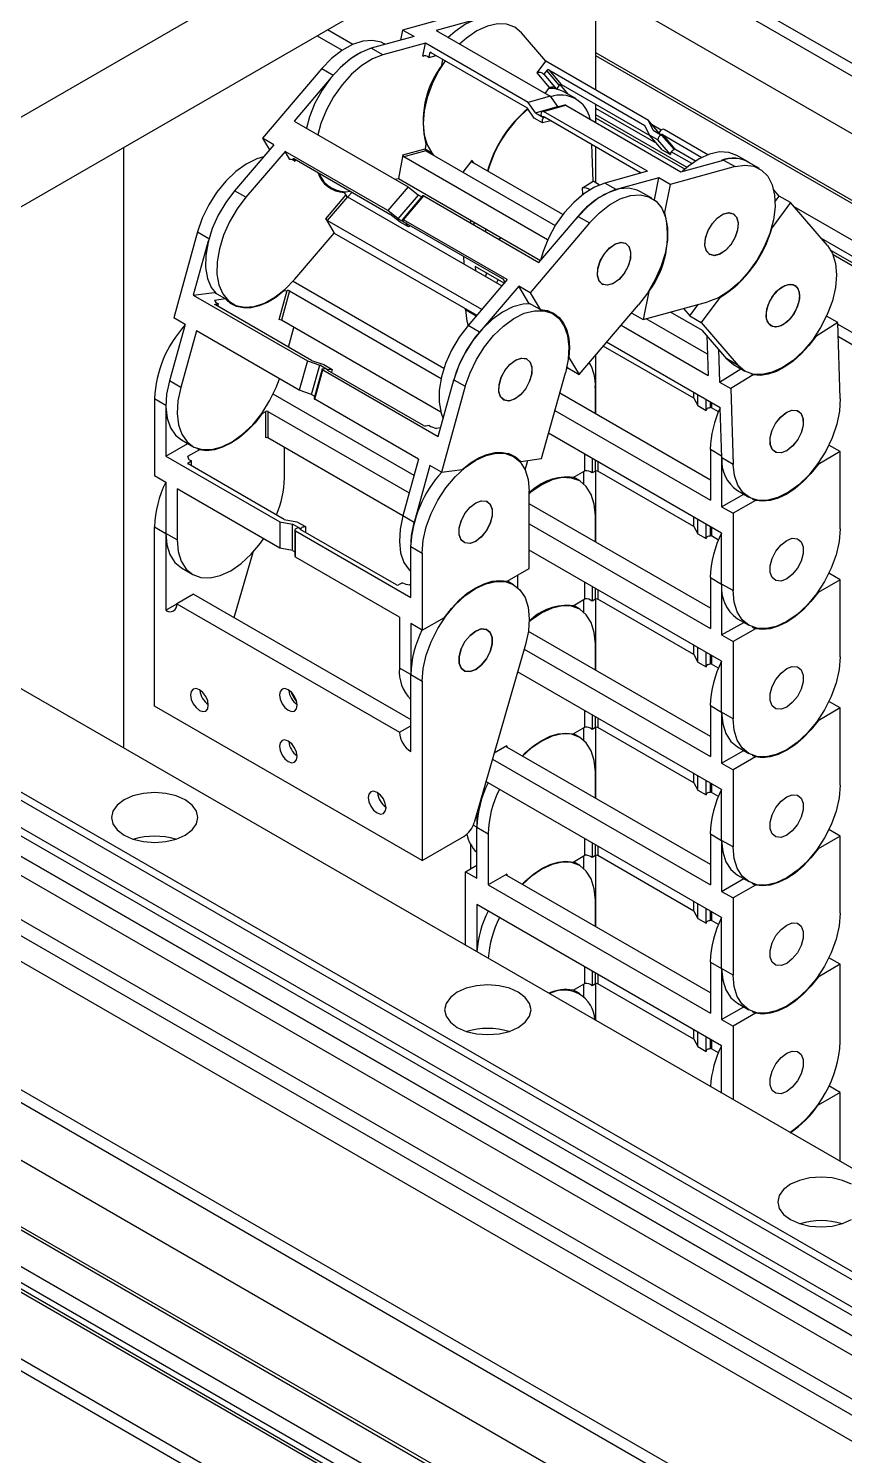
# Model space of a CAD drawing. Header units: millimetres. Extents: x 0 to 597, y 0 to 420.
# Drawn here: x 415.85 to 422.78, y 143.15 to 155.27 of the extents above; entities that cross this region are included whole.
import ezdxf

# ---------------------------------------------------------------- set-up
doc = ezdxf.new("R2010")
doc.units = ezdxf.units.MM

msp = doc.modelspace()

# ---------------------------------------------------------------- linework, layer by layer
at = {"color": 7, "linetype": 'Continuous', "lineweight": 25}
for p, q in [((369.901, 172.642), (434.012, 135.631)), ((369.689, 172.274), (433.8, 135.264)), ((369.689, 171.708), (433.8, 134.698)), ((369.713, 171.667), (433.824, 134.657)), ((369.83, 171.289), (433.941, 134.278)), ((369.689, 171.153), (433.8, 134.142)), ((369.713, 171.221), (433.824, 134.21)), ((369.713, 171.166), (433.824, 134.156)), ((369.689, 170.587), (433.8, 133.576)), ((369.751, 170.449), (433.862, 133.439)), ((426.878, 160.922), (411.322, 151.942)), ((426.878, 160.16), (411.322, 151.18)), ((420.67, 154.748), (420.67, 156.576)), ((420.67, 156.232), (445.184, 142.081)), ((419.579, 155.412), (419.029, 155.26)), ((419.029, 155.26), (419.012, 155.173)), ((419.126, 155.205), (419.029, 155.26)), ((419.654, 155.35), (419.313, 155.256)), ((419.313, 155.256), (420.281, 154.697)), ((418.304, 155.211), (418.516, 155.088)), ((419.126, 155.205), (418.763, 155.105)), ((419.222, 155.149), (418.86, 155.049)), ((418.882, 155.137), (418.873, 155.143)), ((419.2, 155.037), (419.222, 155.149)), ((420.094, 154.645), (419.222, 155.149)), ((420.244, 154.995), (420.037, 155.236)), ((418.86, 155.049), (418.763, 155.105)), ((419.22, 155.042), (419.2, 155.037)), ((419.258, 155.063), (419.25, 155.027)), ((419.25, 155.027), (419.313, 155.044)), ((419.269, 155.07), (420.085, 154.599)), ((419.362, 154.962), (419.371, 155.011)), ((442.414, 142.515), (420.67, 155.067)), ((442.391, 142.501), (420.67, 155.04)), ((418.343, 154.932), (417.838, 154.341)), ((420.17, 154.895), (420.244, 154.995)), ((420.276, 154.771), (420.17, 154.895)), ((420.252, 154.915), (420.228, 154.884)), ((421.116, 154.491), (420.244, 154.995)), ((420.359, 154.791), (420.252, 154.915)), ((420.269, 154.921), (421.085, 154.45)), ((420.269, 154.921), (420.376, 154.796)), ((418.423, 154.856), (418.107, 154.486)), ((420.228, 154.884), (420.335, 154.759)), ((420.239, 154.721), (420.276, 154.771)), ((420.359, 154.791), (420.335, 154.759)), ((420.435, 154.715), (420.365, 154.796)), ((421.131, 154.36), (420.376, 154.796)), ((420.281, 154.697), (420.094, 154.645)), ((420.281, 154.697), (420.343, 154.61)), ((420.5, 154.677), (420.403, 154.733)), ((420.146, 154.511), (420.085, 154.599)), ((420.156, 154.558), (420.094, 154.645)), ((420.156, 154.558), (420.343, 154.61)), ((420.156, 154.558), (420.226, 154.517)), ((420.204, 154.537), (420.209, 154.56)), ((420.404, 154.622), (420.217, 154.571)), ((420.226, 154.569), (420.413, 154.621)), ((421.108, 154.06), (420.226, 154.569)), ((420.348, 154.607), (420.343, 154.61)), ((420.413, 154.621), (421.391, 154.056)), ((420.67, 154.473), (420.67, 154.626)), ((421.186, 154.296), (420.67, 154.594)), ((421.443, 154.093), (420.67, 154.539)), ((418.107, 154.486), (419.076, 153.927)), ((420.217, 154.471), (420.146, 154.511)), ((420.287, 154.49), (420.217, 154.471)), ((420.226, 154.517), (420.235, 154.52)), ((420.232, 154.522), (421.043, 154.053)), ((421.424, 154.077), (420.67, 154.512)), ((421.125, 154.368), (421.085, 154.45)), ((421.156, 154.409), (421.116, 154.491)), ((421.209, 154.382), (421.116, 154.491)), ((421.224, 154.41), (421.147, 154.455)), ((421.156, 154.409), (421.226, 154.368)), ((421.207, 154.388), (421.222, 154.407)), ((421.62, 154.2), (421.248, 154.415)), ((417.935, 154.285), (417.602, 153.895)), ((417.935, 154.285), (417.838, 154.341)), ((417.838, 154.341), (417.898, 154.241)), ((419.227, 154.29), (419.219, 154.251)), ((420.646, 153.975), (420.636, 154.288)), ((421.196, 154.327), (421.125, 154.368)), ((421.232, 154.243), (421.125, 154.368)), ((421.302, 154.202), (421.196, 154.327)), ((421.211, 154.38), (421.215, 154.374)), ((421.226, 154.368), (421.333, 154.244)), ((421.334, 154.249), (421.227, 154.373)), ((421.235, 154.372), (421.57, 154.178)), ((421.235, 154.372), (421.341, 154.247)), ((416.663, 149.16), (416.663, 154.263)), ((418.032, 154.229), (417.698, 153.839)), ((418.904, 153.726), (418.032, 154.229)), ((418.072, 154.161), (418.032, 154.229)), ((418.1, 154.167), (418.113, 154.145)), ((418.105, 154.168), (418.921, 153.697)), ((419.032, 154.199), (418.993, 154)), ((419.032, 154.199), (419.219, 154.251)), ((419.226, 154.233), (419.039, 154.182)), ((420.26, 153.477), (419.039, 154.182)), ((419.226, 154.233), (420.325, 153.599)), ((419.278, 154.218), (419.302, 154.19)), ((420.67, 153.961), (420.67, 154.268)), ((421.232, 154.243), (421.302, 154.202)), ((421.483, 154.125), (421.309, 154.225)), ((421.516, 154.147), (421.341, 154.247)), ((421.961, 154.14), (421.865, 154.195)), ((418.113, 154.145), (418.124, 154.157)), ((419.617, 154.153), (419.541, 154.052)), ((420.389, 153.692), (419.618, 154.137)), ((419.749, 154.063), (419.748, 154.062)), ((421.108, 154.06), (420.745, 153.96)), ((421.851, 154.1), (421.301, 153.949)), ((421.391, 154.056), (421.754, 154.156)), ((421.754, 154.156), (421.851, 154.1)), ((422.058, 154.083), (421.961, 154.139)), ((418.376, 153.944), (418.423, 153.917)), ((419.076, 153.927), (418.904, 153.726)), ((418.963, 153.992), (418.993, 154)), ((418.993, 154), (420.199, 153.303)), ((419.076, 153.927), (419.163, 153.858)), ((420.557, 153.92), (420.646, 153.975)), ((420.559, 153.863), (420.557, 153.92)), ((420.698, 153.944), (420.646, 153.975)), ((420.842, 153.905), (420.745, 153.96)), ((421.204, 154.005), (420.842, 153.905)), ((421.167, 153.817), (421.204, 154.005)), ((421.301, 153.949), (421.204, 154.005)), ((421.301, 153.949), (421.253, 153.71)), ((417.698, 153.839), (417.602, 153.895)), ((418.376, 153.656), (418.547, 153.857)), ((418.561, 153.844), (418.389, 153.643)), ((418.521, 153.888), (418.533, 153.88)), ((418.533, 153.88), (418.547, 153.857)), ((418.561, 153.844), (419.872, 153.088)), ((418.565, 153.842), (418.6, 153.882)), ((418.991, 153.657), (419.163, 153.858)), ((419.199, 153.853), (419.027, 153.652)), ((419.036, 153.649), (419.208, 153.851)), ((419.19, 153.843), (419.163, 153.858)), ((419.208, 153.851), (420.186, 153.286)), ((421.145, 153.831), (421.049, 153.887)), ((422.226, 153.85), (422.178, 153.906)), ((422.191, 153.803), (422.226, 153.85)), ((422.322, 153.794), (422.226, 153.85)), ((418.991, 153.657), (418.904, 153.726)), ((419.008, 153.628), (418.921, 153.697)), ((421.253, 153.71), (421.245, 153.715)), ((422.322, 153.794), (422.165, 153.583)), ((422.636, 153.429), (422.322, 153.794)), ((442.122, 142.346), (422.353, 153.758)), ((402.994, 153.646), (434.106, 135.685)), ((418.376, 153.656), (418.448, 153.535)), ((419.7, 152.886), (418.389, 153.643)), ((418.991, 153.657), (419.062, 153.616)), ((419.079, 153.588), (419.008, 153.628)), ((419.036, 153.633), (419.028, 153.647)), ((419.917, 153.141), (419.036, 153.649)), ((419.062, 153.616), (419.064, 153.618)), ((419.063, 153.618), (419.875, 153.149)), ((419.091, 153.602), (419.079, 153.588)), ((419.604, 153.647), (419.604, 153.622)), ((419.636, 153.604), (419.635, 153.629)), ((419.732, 153.573), (419.732, 153.548)), ((420.616, 153.621), (420.111, 153.029)), ((420.186, 153.286), (420.519, 153.676)), ((420.519, 153.676), (420.616, 153.621)), ((422.165, 153.583), (422.161, 153.585)), ((417.289, 153.546), (417.086, 152.816)), ((417.379, 153.468), (417.251, 153.008)), ((418.115, 153.145), (418.448, 153.535)), ((418.448, 153.535), (419.658, 152.837)), ((419.867, 153.495), (419.846, 153.482)), ((442.004, 142.278), (422.585, 153.489)), ((419.551, 153.273), (419.549, 153.338)), ((421.627, 153.359), (421.636, 153.353)), ((441.957, 142.251), (422.665, 153.388)), ((441.933, 142.237), (422.683, 153.35)), ((419.891, 153.11), (419.646, 153.251)), ((419.646, 153.251), (419.647, 153.217)), ((418.101, 153.124), (418.095, 153.123)), ((418.101, 153.124), (418.103, 153.132)), ((419.379, 152.386), (418.101, 153.124)), ((419.917, 153.141), (419.584, 152.75)), ((420.014, 153.085), (419.681, 152.694)), ((419.899, 153.119), (419.889, 153.136)), ((420.1, 152.941), (420.014, 153.085)), ((420.111, 153.029), (420.014, 153.085)), ((420.718, 153.104), (420.724, 153.101)), ((417.251, 153.008), (417.428, 153.032)), ((417.251, 153.008), (418.22, 152.449)), ((417.524, 152.977), (417.428, 153.032)), ((417.524, 152.977), (417.431, 152.964)), ((417.539, 152.961), (417.585, 152.935)), ((417.981, 152.8), (418.05, 153.048)), ((418.069, 153.044), (418, 152.795)), ((418.017, 153.046), (418.021, 153.044)), ((418.021, 153.044), (418.05, 153.048)), ((418.069, 153.044), (419.356, 152.301)), ((420.111, 153.029), (420.197, 152.885)), ((421.119, 153.038), (421.071, 152.8)), ((421.071, 152.8), (421.621, 152.951)), ((421.116, 153.04), (421.119, 153.038)), ((421.721, 152.988), (421.564, 152.776)), ((421.717, 152.99), (421.721, 152.988)), ((417.438, 152.931), (417.465, 152.935)), ((418.255, 152.454), (417.439, 152.925)), ((417.459, 152.913), (417.465, 152.935)), ((419.562, 152.882), (419.562, 152.892)), ((420.197, 152.885), (420.1, 152.941)), ((420.307, 152.849), (420.261, 152.875)), ((420.527, 152.335), (421.032, 152.927)), ((420.97, 152.854), (420.975, 152.855)), ((420.975, 152.855), (420.976, 152.861)), ((420.975, 152.855), (421.071, 152.8)), ((421.574, 152.708), (421.304, 152.864)), ((421.414, 152.894), (421.467, 152.832)), ((421.467, 152.832), (421.539, 152.929)), ((421.467, 152.832), (421.564, 152.776)), ((422.724, 152.775), (422.628, 152.83)), ((417.182, 152.76), (417.049, 152.279)), ((417.182, 152.76), (417.086, 152.816)), ((419.352, 152.014), (418, 152.795)), ((418.059, 152.567), (418.105, 152.734)), ((419.681, 152.694), (419.584, 152.75)), ((420.883, 152.752), (421.622, 152.326)), ((421.617, 152.506), (421.096, 152.806)), ((421.564, 152.776), (421.878, 152.411)), ((422.153, 152.749), (422.157, 152.747)), ((422.724, 152.775), (422.536, 152.658)), ((422.744, 152.13), (422.724, 152.775)), ((417.279, 152.704), (417.145, 152.223)), ((418.151, 152.201), (417.279, 152.704)), ((421.725, 152.051), (420.76, 152.608)), ((421.781, 152.466), (421.574, 152.708)), ((421.612, 152.664), (421.622, 152.326)), ((422.536, 152.658), (422.532, 152.66)), ((422.728, 152.657), (441.355, 141.904)), ((420.085, 152.465), (420.081, 152.467)), ((420.436, 152.481), (420.44, 152.479)), ((420.44, 152.479), (420.527, 152.335)), ((420.67, 151.998), (420.67, 152.503)), ((421.5, 152.132), (420.732, 152.575)), ((421.71, 152.549), (421.719, 152.27)), ((421.878, 152.411), (421.781, 152.466)), ((418.22, 152.449), (418.151, 152.201)), ((418.22, 152.449), (418.325, 152.413)), ((418.255, 152.454), (418.36, 152.418)), ((418.256, 152.165), (418.325, 152.413)), ((418.346, 152.38), (418.277, 152.132)), ((418.283, 152.125), (418.352, 152.373)), ((418.396, 152.372), (418.325, 152.413)), ((418.351, 152.383), (418.368, 152.385)), ((418.352, 152.373), (419.33, 151.808)), ((418.36, 152.418), (418.431, 152.377)), ((418.395, 152.369), (418.396, 152.372)), ((419.207, 151.901), (418.395, 152.369)), ((418.431, 152.377), (418.424, 152.353)), ((420.208, 151.62), (420.411, 152.349)), ((420.418, 152.376), (420.43, 152.391)), ((420.43, 152.391), (420.424, 152.402)), ((420.43, 152.391), (420.527, 152.335)), ((421.719, 152.27), (421.901, 152.382)), ((421.839, 152.418), (421.935, 152.363)), ((417.145, 152.223), (417.049, 152.279)), ((419.33, 151.808), (419.464, 152.29)), ((419.561, 152.234), (419.358, 151.504)), ((419.464, 152.29), (419.561, 152.234)), ((420.665, 152.001), (420.665, 152.224)), ((421.719, 152.27), (421.815, 152.214)), ((422.004, 152.331), (421.815, 152.214)), ((421.985, 152.342), (422.004, 152.331)), ((416.922, 152.13), (416.922, 151.474)), ((419.126, 151.475), (417.929, 152.166)), ((418.256, 152.165), (418.151, 152.201)), ((418.256, 152.165), (418.282, 152.15)), ((419.165, 151.616), (418.283, 152.125)), ((421.641, 151.438), (420.362, 152.176)), ((421.5, 152.132), (421.5, 152.181)), ((421.5, 152.132), (421.534, 152.07)), ((421.534, 152.07), (421.534, 152.161)), ((421.605, 152.029), (421.605, 152.12)), ((421.815, 152.214), (421.834, 151.57)), ((417.019, 152.06), (417.019, 151.641)), ((417.833, 152.004), (417.836, 152.002)), ((417.836, 152.002), (417.867, 152.019)), ((417.867, 151.796), (417.867, 152.019)), ((417.886, 152.019), (419.085, 151.328)), ((417.886, 152.019), (417.886, 151.796)), ((420.321, 152.028), (421.641, 151.266)), ((421.534, 152.07), (421.605, 152.029)), ((421.642, 152.099), (421.642, 152.05)), ((421.642, 152.054), (421.643, 152.054)), ((421.71, 152.017), (421.651, 152.051)), ((421.738, 151.626), (421.725, 152.051)), ((419.255, 151.901), (419.225, 151.896)), ((419.35, 151.88), (419.315, 151.875)), ((417.019, 151.641), (417.205, 151.749)), ((417.152, 151.779), (417.248, 151.723)), ((419.031, 151.135), (417.886, 151.796)), ((421.737, 150.987), (420.268, 151.836)), ((417.019, 151.641), (417.987, 151.082)), ((417.304, 151.694), (417.204, 151.637)), ((417.204, 151.637), (417.204, 151.632)), ((417.304, 151.694), (417.28, 151.708)), ((418.025, 151.455), (418.025, 151.716)), ((419.971, 151.638), (419.925, 151.664)), ((420.031, 151.596), (420.208, 151.62)), ((420.576, 151.517), (420.576, 151.658)), ((420.637, 151.622), (420.637, 151.498)), ((421.641, 151.699), (421.641, 151.266)), ((421.737, 151.634), (421.737, 151.21)), ((421.834, 151.57), (421.738, 151.626)), ((422.744, 151.68), (422.555, 151.571)), ((422.744, 151.68), (422.648, 151.735)), ((422.744, 151.024), (422.744, 151.68)), ((417.209, 151.585), (417.237, 151.601)), ((418.024, 151.103), (417.209, 151.574)), ((417.237, 151.558), (417.237, 151.601)), ((419.165, 151.616), (419.031, 151.134)), ((419.261, 151.56), (419.127, 151.078)), ((419.358, 151.504), (419.261, 151.56)), ((419.358, 151.504), (419.534, 151.528)), ((420.012, 151.607), (420.031, 151.596)), ((420.069, 151.525), (420.091, 151.604)), ((420.476, 151.459), (420.576, 151.517)), ((420.568, 151.403), (420.568, 151.512)), ((420.666, 151.514), (420.637, 151.498)), ((420.67, 150.909), (420.67, 151.516)), ((421.5, 151.043), (420.685, 151.514)), ((422.555, 151.571), (422.552, 151.573)), ((417.019, 151.418), (416.922, 151.474)), ((417.019, 151.418), (417.019, 150.985)), ((420.532, 151.43), (420.479, 151.461)), ((435.217, 138.449), (412.95, 151.303)), ((417.115, 151.362), (417.115, 150.929)), ((417.987, 150.859), (417.115, 151.362)), ((419.749, 151.254), (419.743, 151.257)), ((420.104, 150.687), (420.104, 151.343)), ((421.737, 151.21), (421.924, 151.318)), ((422.023, 151.264), (421.834, 151.155)), ((421.871, 151.349), (421.967, 151.293)), ((421.997, 151.279), (422.023, 151.264)), ((419.127, 151.078), (419.031, 151.134)), ((421.641, 150.349), (420.104, 151.236)), ((420.665, 150.912), (420.665, 151.135)), ((421.737, 151.21), (421.834, 151.155)), ((421.834, 151.155), (421.834, 150.499)), ((416.922, 149.517), (416.922, 151.041)), ((416.922, 151.041), (417.019, 150.985)), ((417.987, 151.082), (417.987, 150.859)), ((417.987, 151.082), (418.095, 151.062)), ((418.024, 151.103), (418.132, 151.084)), ((418.166, 151.022), (418.095, 151.062)), ((418.095, 150.839), (418.095, 151.062)), ((418.114, 151.014), (418.114, 150.791)), ((418.119, 151.022), (418.137, 151.032)), ((418.132, 151.084), (418.203, 151.043)), ((418.976, 150.548), (418.164, 151.016)), ((418.166, 151.015), (418.166, 151.022)), ((418.203, 151.043), (418.203, 150.994)), ((420.104, 151.065), (421.641, 150.178)), ((421.5, 151.043), (421.5, 151.124)), ((421.5, 151.043), (421.534, 150.981)), ((421.534, 150.981), (421.534, 151.105)), ((421.605, 150.94), (421.605, 151.064)), ((421.642, 151.043), (421.642, 150.962)), ((417.115, 150.929), (417.019, 150.985)), ((417.019, 150.985), (417.019, 150.332)), ((418.119, 150.783), (418.119, 151.006)), ((418.119, 151.006), (419.098, 150.441)), ((421.534, 150.981), (421.605, 150.94)), ((421.642, 150.965), (421.643, 150.965)), ((421.71, 150.928), (421.651, 150.963)), ((421.737, 150.554), (421.737, 150.987)), ((434.427, 137.958), (412.161, 150.812)), ((412.191, 150.865), (434.458, 138.011)), ((417.599, 150.269), (417.76, 150.824)), ((418.095, 150.839), (417.987, 150.859)), ((418.095, 150.839), (418.114, 150.829)), ((419.001, 150.274), (418.119, 150.783)), ((419.098, 150.874), (419.194, 150.818)), ((419.098, 150.441), (419.098, 150.874)), ((419.194, 150.818), (419.194, 150.162)), ((421.737, 149.899), (420.104, 150.841)), ((417.152, 150.691), (417.249, 150.635)), ((419.915, 150.578), (420.104, 150.687)), ((434.295, 137.73), (412.029, 150.583)), ((434.326, 137.783), (412.059, 150.637)), ((419.027, 150.566), (418.995, 150.548)), ((419.098, 150.553), (419.088, 150.547)), ((419.971, 150.549), (419.918, 150.58)), ((420.007, 150.522), (420.007, 150.632)), ((420.576, 150.428), (420.576, 150.569)), ((420.637, 150.534), (420.637, 150.409)), ((421.641, 150.61), (421.737, 150.554)), ((421.641, 150.61), (421.641, 150.178)), ((421.834, 150.499), (421.737, 150.554)), ((421.737, 150.554), (421.737, 150.122)), ((422.744, 150.591), (422.555, 150.482)), ((422.744, 150.591), (422.648, 150.646)), ((422.744, 149.935), (422.744, 150.591)), ((412.029, 150.412), (434.295, 137.558)), ((417.254, 150.468), (417.113, 150.386)), ((417.254, 150.468), (419.098, 149.404)), ((420.476, 150.37), (420.576, 150.428)), ((420.568, 150.315), (420.568, 150.424)), ((420.666, 150.425), (420.637, 150.409)), ((420.67, 149.82), (420.67, 150.427)), ((421.5, 149.955), (420.685, 150.425)), ((422.555, 150.482), (422.552, 150.484)), ((412.059, 150.394), (434.326, 137.54)), ((434.427, 137.482), (412.161, 150.336)), ((412.191, 150.318), (434.458, 137.464)), ((417.019, 150.332), (417.113, 150.386)), ((417.113, 150.386), (419.003, 149.295)), ((420.532, 150.341), (420.479, 150.372)), ((419.001, 150.274), (419.001, 149.841)), ((419.194, 150.162), (419.098, 150.218)), ((419.098, 150.218), (419.098, 149.785)), ((419.194, 150.162), (419.383, 150.271)), ((421.737, 150.122), (421.924, 150.229)), ((422.023, 150.175), (421.834, 150.066)), ((421.871, 150.26), (421.967, 150.204)), ((421.997, 150.19), (422.023, 150.175)), ((412.191, 150.155), (434.458, 137.301)), ((421.641, 149.26), (420.096, 150.152)), ((420.665, 149.824), (420.665, 150.047)), ((421.737, 150.122), (421.834, 150.066)), ((421.834, 150.066), (421.834, 149.41)), ((420.072, 150.041), (419.635, 148.528)), ((420.06, 150.001), (421.641, 149.089)), ((421.5, 149.955), (421.5, 150.036)), ((421.5, 149.955), (421.534, 149.892)), ((421.534, 149.892), (421.534, 150.016)), ((421.605, 149.852), (421.605, 149.975)), ((421.642, 149.954), (421.642, 149.873)), ((411.911, 149.805), (434.295, 136.883)), ((434.295, 137.019), (412.029, 149.873)), ((419.098, 149.785), (419.001, 149.841)), ((421.737, 148.81), (420.005, 149.81)), ((421.534, 149.892), (421.605, 149.852)), ((421.642, 149.877), (421.643, 149.876)), ((421.71, 149.84), (421.651, 149.874)), ((421.737, 149.466), (421.737, 149.899)), ((411.722, 149.696), (434.106, 136.774)), ((419.098, 149.785), (419.194, 149.729)), ((419.098, 149.132), (419.098, 149.785)), ((419.194, 149.729), (419.194, 148.205)), ((422.744, 149.502), (422.648, 149.558)), ((419.194, 148.205), (416.922, 149.517)), ((420.576, 149.339), (420.576, 149.48)), ((420.637, 149.445), (420.637, 149.32)), ((421.641, 149.522), (421.737, 149.466)), ((421.641, 149.522), (421.641, 149.089)), ((421.737, 149.466), (421.737, 149.033)), ((421.834, 149.41), (421.737, 149.466)), ((422.744, 149.502), (422.555, 149.393)), ((422.744, 148.846), (422.744, 149.502)), ((419.003, 149.295), (419.098, 149.35)), ((420.476, 149.282), (420.576, 149.339)), ((420.568, 149.226), (420.568, 149.335)), ((420.666, 149.337), (420.637, 149.32)), ((420.67, 148.732), (420.67, 149.338)), ((421.5, 148.866), (420.685, 149.337)), ((422.555, 149.393), (422.552, 149.395)), ((420.532, 149.252), (420.479, 149.283)), ((419.913, 149.18), (419.805, 149.117)), ((421.641, 148.171), (419.913, 149.169)), ((421.737, 149.033), (421.924, 149.141)), ((422.023, 149.086), (421.834, 148.977)), ((421.871, 149.171), (421.967, 149.115)), ((421.997, 149.101), (422.023, 149.086)), ((419.791, 149.068), (421.641, 148)), ((420.665, 148.735), (420.665, 148.958)), ((421.737, 149.033), (421.834, 148.977)), ((421.834, 148.977), (421.834, 148.321)), ((421.737, 147.721), (419.736, 148.877)), ((421.5, 148.866), (421.5, 148.947)), ((421.5, 148.866), (421.534, 148.804)), ((421.534, 148.804), (421.534, 148.927)), ((421.605, 148.763), (421.605, 148.886)), ((421.642, 148.865), (421.642, 148.784)), ((421.534, 148.804), (421.605, 148.763)), ((421.642, 148.788), (421.643, 148.788)), ((421.71, 148.751), (421.651, 148.785)), ((421.737, 148.377), (421.737, 148.81)), ((419.659, 148.609), (419.659, 148.488)), ((419.659, 148.056), (419.659, 148.488)), ((419.659, 148.488), (419.755, 148.433)), ((422.744, 148.414), (422.648, 148.469)), ((419.194, 148.205), (419.548, 148.409)), ((419.604, 148.348), (419.604, 148.136)), ((419.755, 148.433), (419.755, 148)), ((420.576, 148.251), (420.576, 148.391)), ((420.637, 148.356), (420.637, 148.231)), ((421.641, 148.433), (421.737, 148.377)), ((421.641, 148.433), (421.641, 148)), ((421.737, 148.377), (421.737, 147.944)), ((421.834, 148.321), (421.737, 148.377)), ((422.744, 148.414), (422.555, 148.305)), ((422.744, 147.758), (422.744, 148.414)), ((420.476, 148.193), (420.576, 148.251)), ((420.568, 148.137), (420.568, 148.246)), ((420.666, 148.248), (420.637, 148.231)), ((420.67, 147.643), (420.67, 148.25)), ((421.5, 147.777), (420.685, 148.248)), ((422.555, 148.305), (422.552, 148.307)), ((419.562, 148.111), (419.659, 148.167)), ((419.562, 147.487), (419.562, 148.111)), ((419.562, 148.111), (419.659, 148.056)), ((420.532, 148.164), (420.479, 148.194)), ((419.913, 148.091), (419.755, 148)), ((419.755, 148), (421.641, 146.911)), ((421.641, 147.083), (419.913, 148.08)), ((421.737, 147.944), (421.924, 148.052)), ((422.023, 147.998), (421.834, 147.889)), ((421.871, 148.083), (421.967, 148.027)), ((421.997, 148.013), (422.023, 147.998)), ((420.665, 147.646), (420.665, 147.869)), ((421.737, 147.944), (421.834, 147.889)), ((421.834, 147.889), (421.834, 147.233)), ((421.737, 146.632), (419.659, 147.833)), ((419.659, 147.833), (419.659, 147.431)), ((421.5, 147.777), (421.5, 147.858)), ((421.5, 147.777), (421.534, 147.715)), ((421.534, 147.715), (421.534, 147.839)), ((421.605, 147.674), (421.605, 147.798)), ((421.642, 147.776), (421.642, 147.696)), ((421.534, 147.715), (421.605, 147.674)), ((421.642, 147.699), (421.643, 147.699)), ((421.71, 147.662), (421.651, 147.696)), ((421.737, 147.288), (421.737, 147.721)), ((422.744, 147.325), (422.648, 147.38)), ((420.576, 147.162), (420.576, 147.303)), ((420.637, 147.268), (420.637, 147.143)), ((421.641, 147.344), (421.737, 147.288)), ((421.641, 147.344), (421.641, 146.911)), ((421.834, 147.233), (421.737, 147.288)), ((421.737, 147.288), (421.737, 146.856)), ((422.744, 147.325), (422.555, 147.216)), ((422.744, 146.669), (422.744, 147.325)), ((420.476, 147.104), (420.576, 147.162)), ((420.568, 147.048), (420.568, 147.157)), ((420.666, 147.159), (420.637, 147.143)), ((420.67, 146.847), (420.67, 147.161)), ((421.5, 146.688), (420.685, 147.159)), ((422.555, 147.216), (422.552, 147.218)), ((420.532, 147.075), (420.479, 147.106)), ((421.737, 146.856), (421.924, 146.963)), ((422.023, 146.909), (421.834, 146.8)), ((421.871, 146.994), (421.967, 146.938)), ((421.997, 146.924), (422.023, 146.909)), ((421.5, 146.688), (421.5, 146.769)), ((421.737, 146.856), (421.834, 146.8)), ((421.834, 146.8), (421.834, 146.175)), ((421.5, 146.688), (421.534, 146.626)), ((421.534, 146.626), (421.534, 146.75)), ((421.605, 146.585), (421.605, 146.709)), ((421.642, 146.688), (421.642, 146.607)), ((421.534, 146.626), (421.605, 146.585)), ((421.642, 146.61), (421.643, 146.61)), ((421.71, 146.574), (421.651, 146.608)), ((421.737, 146.231), (421.737, 146.632)), ((422.744, 146.236), (422.648, 146.292)), ((422.744, 146.236), (422.555, 146.127)), ((422.744, 145.65), (422.744, 146.236)), ((422.555, 146.127), (422.552, 146.129))]:
    msp.add_line(p, q, dxfattribs=at)
at = {"color": 8, "linetype": 'Continuous', "lineweight": 25}
for p, q in [((443.204, 143.115), (420.67, 156.123)), ((442.904, 142.798), (420.67, 155.634)), ((418.605, 155.138), (418.392, 155.261)), ((419.273, 155.067), (419.258, 155.063)), ((418.343, 154.932), (418.44, 154.877)), ((418.103, 154.17), (418.1, 154.167)), ((419.22, 154.252), (419.278, 154.218)), ((419.617, 154.153), (419.642, 154.123)), ((417.289, 153.546), (417.385, 153.49)), ((417.438, 152.931), (417.437, 152.926)), ((419.652, 152.83), (419.562, 152.882)), ((441.443, 141.954), (422.725, 152.76)), ((416.922, 152.13), (417.019, 152.074)), ((421.643, 152.054), (421.643, 152.098)), ((421.651, 152.094), (421.651, 152.051)), ((421.641, 151.699), (421.737, 151.643)), ((417.209, 151.585), (417.209, 151.574)), ((420.666, 151.514), (420.666, 151.606)), ((420.685, 151.595), (420.685, 151.514)), ((421.643, 150.965), (421.643, 151.042)), ((421.651, 151.037), (421.651, 150.963)), ((420.666, 150.425), (420.666, 150.517)), ((420.685, 150.506), (420.685, 150.425)), ((421.643, 149.876), (421.643, 149.953)), ((421.651, 149.949), (421.651, 149.874)), ((420.666, 149.337), (420.666, 149.428)), ((420.685, 149.418), (420.685, 149.337)), ((419.913, 149.18), (419.913, 149.169)), ((421.643, 148.788), (421.643, 148.864)), ((421.651, 148.86), (421.651, 148.785)), ((419.659, 148.488), (419.627, 148.506)), ((420.666, 148.248), (420.666, 148.34)), ((420.685, 148.329), (420.685, 148.248)), ((419.913, 148.091), (419.913, 148.08)), ((421.643, 147.699), (421.643, 147.776)), ((421.651, 147.771), (421.651, 147.696)), ((420.666, 147.159), (420.666, 147.251)), ((420.685, 147.24), (420.685, 147.159)), ((421.643, 146.61), (421.643, 146.687)), ((421.651, 146.682), (421.651, 146.608))]:
    msp.add_line(p, q, dxfattribs=at)
at = {"color": 7, "linetype": 'Continuous', "lineweight": 25, "flags": 128}
for points in [[(419.882, 155.34), (419.815, 155.365), (419.736, 155.369), (419.651, 155.35), (419.562, 155.309), (419.474, 155.248), (419.416, 155.197)], [(420.037, 155.236), (419.98, 155.283), (419.912, 155.309), (419.833, 155.313), (419.748, 155.294), (419.659, 155.253), (419.57, 155.192), (419.512, 155.141)], [(418.873, 155.143), (418.846, 155.156), (418.772, 155.172), (418.69, 155.166), (418.603, 155.137), (418.514, 155.087), (418.426, 155.018), (418.343, 154.932)], [(418.763, 155.105), (418.675, 155.07), (418.586, 155.014), (418.499, 154.94), (418.418, 154.85), (418.346, 154.748), (418.285, 154.638), (418.239, 154.523), (418.212, 154.426)], [(418.86, 155.049), (418.772, 155.014), (418.682, 154.959), (418.596, 154.885), (418.515, 154.795), (418.443, 154.692), (418.382, 154.582), (418.335, 154.467), (418.308, 154.37)], [(419.391, 154.999), (419.337, 154.915), (419.28, 154.803), (419.238, 154.687), (419.212, 154.574), (419.202, 154.466), (419.211, 154.369), (419.236, 154.285), (419.278, 154.218)], [(417.848, 154.183), (417.79, 154.165), (417.701, 154.121), (417.613, 154.057), (417.528, 153.976), (417.45, 153.88), (417.383, 153.774), (417.328, 153.661), (417.289, 153.546)], [(418.1, 154.167), (418.099, 154.168), (418.099, 154.169), (418.099, 154.17), (418.1, 154.17), (418.101, 154.17), (418.102, 154.17), (418.103, 154.169), (418.105, 154.168)], [(421.328, 154.249), (421.33, 154.249), (421.334, 154.249)], [(421.865, 154.195), (421.797, 154.221), (421.719, 154.224), (421.633, 154.205), (421.545, 154.165), (421.456, 154.104), (421.406, 154.06)], [(421.851, 154.1), (421.934, 154.113), (422.01, 154.103), (422.076, 154.071), (422.128, 154.018), (422.166, 153.946), (422.187, 153.858), (422.19, 153.757), (422.176, 153.647), (422.145, 153.533), (422.099, 153.418), (422.038, 153.308), (421.966, 153.205), (421.885, 153.116), (421.798, 153.042), (421.709, 152.986), (421.621, 152.951)], [(420.745, 153.96), (420.657, 153.926), (420.568, 153.87), (420.481, 153.796), (420.4, 153.706), (420.328, 153.604), (420.268, 153.493), (420.221, 153.379), (420.199, 153.303)], [(417.602, 153.895), (417.527, 153.795), (417.463, 153.687), (417.412, 153.573), (417.377, 153.458), (417.358, 153.346), (417.356, 153.243), (417.373, 153.15), (417.405, 153.074), (417.447, 153.021)], [(417.698, 153.839), (417.623, 153.74), (417.559, 153.631), (417.509, 153.517), (417.473, 153.402), (417.455, 153.291), (417.453, 153.187), (417.469, 153.095), (417.502, 153.018), (417.55, 152.959), (417.612, 152.921), (417.686, 152.905), (417.768, 152.911), (417.855, 152.94), (417.944, 152.99), (418.032, 153.059), (418.115, 153.145)], [(419.208, 153.851), (419.205, 153.852), (419.203, 153.853), (419.201, 153.853), (419.199, 153.853), (419.199, 153.853)], [(421.049, 153.887), (421.021, 153.9), (420.948, 153.916), (420.866, 153.91), (420.779, 153.881), (420.69, 153.831), (420.602, 153.762), (420.519, 153.676)], [(420.616, 153.621), (420.699, 153.706), (420.786, 153.776), (420.875, 153.825), (420.963, 153.854), (421.044, 153.86), (421.118, 153.844), (421.18, 153.806), (421.228, 153.748), (421.261, 153.671), (421.277, 153.579), (421.276, 153.475), (421.257, 153.363), (421.222, 153.248), (421.171, 153.134), (421.107, 153.026), (421.032, 152.927)], [(421.658, 153.618), (421.703, 153.666), (421.752, 153.698), (421.799, 153.709), (421.839, 153.698), (421.866, 153.667), (421.877, 153.618), (421.872, 153.559), (421.85, 153.495), (421.814, 153.436), (421.769, 153.387), (421.72, 153.355), (421.673, 153.344), (421.634, 153.355), (421.607, 153.387), (421.595, 153.435), (421.601, 153.495), (421.623, 153.558), (421.658, 153.618)], [(421.599, 153.488), (421.62, 153.552), (421.654, 153.612), (421.698, 153.662), (421.747, 153.695), (421.795, 153.708), (421.835, 153.699), (421.864, 153.67), (421.877, 153.622), (421.873, 153.564), (421.852, 153.5), (421.818, 153.44), (421.773, 153.39), (421.724, 153.357), (421.677, 153.343), (421.637, 153.352), (421.608, 153.382), (421.595, 153.429), (421.599, 153.488)], [(419.028, 153.647), (419.027, 153.649), (419.027, 153.65), (419.027, 153.651), (419.028, 153.652), (419.029, 153.652), (419.031, 153.652), (419.033, 153.651), (419.036, 153.649)], [(419.079, 153.588), (419.074, 153.593), (419.069, 153.597), (419.066, 153.602), (419.063, 153.606), (419.061, 153.61), (419.06, 153.613), (419.061, 153.615), (419.062, 153.616)], [(420.687, 153.236), (420.707, 153.3), (420.742, 153.36), (420.786, 153.41), (420.835, 153.443), (420.883, 153.457), (420.923, 153.448), (420.951, 153.418), (420.964, 153.371), (420.96, 153.312), (420.94, 153.249), (420.906, 153.188), (420.861, 153.138), (420.812, 153.105), (420.765, 153.092), (420.724, 153.101), (420.696, 153.13), (420.683, 153.178), (420.687, 153.236)], [(420.698, 153.126), (420.683, 153.172), (420.686, 153.23), (420.705, 153.293), (420.738, 153.354), (420.782, 153.405), (420.831, 153.441), (420.878, 153.456), (420.92, 153.449), (420.949, 153.421), (420.964, 153.375), (420.962, 153.317), (420.943, 153.254), (420.909, 153.193), (420.866, 153.142), (420.817, 153.107), (420.769, 153.092), (420.728, 153.098), (420.698, 153.126)], [(422.636, 153.429), (422.678, 153.362), (422.703, 153.278), (422.712, 153.18), (422.703, 153.073), (422.677, 152.959), (422.634, 152.844), (422.577, 152.732), (422.508, 152.627), (422.429, 152.533), (422.344, 152.454), (422.255, 152.393), (422.166, 152.353), (422.081, 152.334), (422.003, 152.337), (421.934, 152.363), (421.878, 152.411)], [(419.742, 153.195), (419.735, 153.179), (419.731, 153.169)], [(419.839, 153.14), (419.832, 153.124), (419.827, 153.113)], [(422.179, 153.011), (422.224, 153.059), (422.273, 153.091), (422.32, 153.102), (422.36, 153.091), (422.387, 153.06), (422.398, 153.011), (422.393, 152.952), (422.371, 152.888), (422.335, 152.829), (422.29, 152.78), (422.241, 152.748), (422.194, 152.737), (422.154, 152.748), (422.127, 152.78), (422.116, 152.828), (422.121, 152.888), (422.143, 152.951), (422.179, 153.011)], [(422.252, 153.08), (422.301, 153.1), (422.344, 153.099), (422.377, 153.075), (422.396, 153.033), (422.397, 152.978), (422.382, 152.915), (422.352, 152.853), (422.31, 152.799), (422.262, 152.759), (422.213, 152.739), (422.17, 152.741), (422.137, 152.764), (422.119, 152.806), (422.117, 152.862), (422.132, 152.925), (422.163, 152.987), (422.204, 153.041), (422.252, 153.08)], [(418.021, 153.044), (417.952, 152.989), (417.881, 152.947), (417.811, 152.917), (417.743, 152.901), (417.679, 152.899), (417.62, 152.911), (417.568, 152.937), (417.524, 152.977)], [(417.439, 152.925), (417.437, 152.926), (417.436, 152.927), (417.435, 152.928), (417.435, 152.929), (417.435, 152.93), (417.436, 152.93), (417.437, 152.931), (417.438, 152.931)], [(420.112, 152.934), (420.052, 152.932), (419.965, 152.909), (419.877, 152.865), (419.788, 152.801), (419.703, 152.72), (419.626, 152.624), (419.559, 152.518), (419.504, 152.405), (419.464, 152.29)], [(419.561, 152.234), (419.601, 152.349), (419.655, 152.462), (419.723, 152.568), (419.8, 152.664), (419.885, 152.746), (419.973, 152.81), (420.062, 152.854), (420.148, 152.876), (420.228, 152.876), (420.298, 152.854), (420.357, 152.81), (420.401, 152.746), (420.429, 152.664), (420.44, 152.569), (420.434, 152.462), (420.411, 152.349)], [(419.562, 152.882), (419.574, 152.786), (419.584, 152.75)], [(420.197, 152.885), (420.257, 152.877), (420.311, 152.854), (420.357, 152.819), (420.394, 152.77), (420.422, 152.711), (420.439, 152.641), (420.445, 152.563), (420.44, 152.479)], [(419.584, 152.75), (419.509, 152.651), (419.445, 152.542), (419.394, 152.428), (419.359, 152.313), (419.34, 152.202), (419.339, 152.098), (419.355, 152.006), (419.372, 151.959)], [(422.536, 152.658), (422.476, 152.58), (422.412, 152.509), (422.343, 152.448), (422.273, 152.398), (422.202, 152.361), (422.132, 152.337), (422.066, 152.327), (422.004, 152.331)], [(419.86, 152.144), (419.845, 152.19), (419.847, 152.248), (419.866, 152.311), (419.9, 152.372), (419.943, 152.423), (419.992, 152.459), (420.04, 152.474), (420.081, 152.467), (420.111, 152.439), (420.126, 152.393), (420.123, 152.335), (420.104, 152.272), (420.071, 152.211), (420.027, 152.16), (419.979, 152.125), (419.931, 152.109), (419.889, 152.116), (419.86, 152.144)], [(419.935, 152.11), (419.893, 152.115), (419.862, 152.141), (419.846, 152.185), (419.847, 152.242), (419.864, 152.306), (419.897, 152.367), (419.939, 152.419), (419.988, 152.456), (420.036, 152.473), (420.078, 152.469), (420.109, 152.442), (420.125, 152.398), (420.125, 152.341), (420.107, 152.278), (420.075, 152.216), (420.032, 152.164), (419.983, 152.127), (419.935, 152.11)], [(421.781, 152.466), (421.837, 152.419), (421.839, 152.418)], [(418.352, 152.373), (418.35, 152.375), (418.348, 152.376), (418.346, 152.378), (418.346, 152.379), (418.346, 152.381), (418.347, 152.382), (418.349, 152.382), (418.351, 152.383)], [(418.396, 152.372), (418.396, 152.375), (418.398, 152.377), (418.401, 152.378), (418.406, 152.379), (418.411, 152.379), (418.417, 152.379), (418.424, 152.378), (418.431, 152.377)], [(417.049, 152.279), (417.025, 152.166), (417.019, 152.059), (417.03, 151.964), (417.058, 151.882), (417.102, 151.818), (417.152, 151.779)], [(417.145, 152.223), (417.122, 152.11), (417.115, 152.004), (417.127, 151.908), (417.155, 151.826), (417.199, 151.762), (417.257, 151.718), (417.328, 151.696), (417.408, 151.696), (417.494, 151.719), (417.583, 151.763), (417.671, 151.827), (417.756, 151.908), (417.833, 152.004), (417.9, 152.11), (417.955, 152.223), (417.983, 152.298)], [(418.277, 152.132), (418.277, 152.131), (418.277, 152.129), (418.279, 152.128), (418.281, 152.126), (418.283, 152.125)], [(422.744, 152.13), (422.738, 152.024), (422.715, 151.911), (422.676, 151.796), (422.621, 151.683), (422.554, 151.577), (422.477, 151.48), (422.393, 151.398), (422.304, 151.334), (422.215, 151.289), (422.129, 151.266), (422.049, 151.265), (421.978, 151.287), (421.919, 151.33), (421.875, 151.394), (421.846, 151.475), (421.834, 151.57)], [(417.836, 152.002), (417.776, 151.924), (417.71, 151.856), (417.641, 151.797), (417.57, 151.75), (417.5, 151.716), (417.431, 151.694), (417.365, 151.687), (417.304, 151.694)], [(421.642, 152.05), (421.634, 152.05), (421.627, 152.049), (421.621, 152.047), (421.615, 152.044), (421.611, 152.041), (421.607, 152.037), (421.605, 152.033), (421.605, 152.029)], [(422.284, 152.011), (422.333, 152.031), (422.376, 152.029), (422.409, 152.006), (422.427, 151.964), (422.429, 151.908), (422.414, 151.845), (422.383, 151.783), (422.342, 151.729), (422.294, 151.69), (422.245, 151.669), (422.202, 151.671), (422.169, 151.694), (422.151, 151.736), (422.149, 151.792), (422.164, 151.855), (422.194, 151.917), (422.236, 151.971), (422.284, 152.011)], [(422.289, 152.013), (422.337, 152.031), (422.38, 152.028), (422.411, 152.002), (422.428, 151.959), (422.428, 151.902), (422.411, 151.839), (422.38, 151.777), (422.337, 151.725), (422.289, 151.687), (422.241, 151.669), (422.198, 151.672), (422.166, 151.698), (422.15, 151.741), (422.15, 151.798), (422.166, 151.861), (422.198, 151.923), (422.241, 151.976), (422.289, 152.013)], [(419.194, 150.818), (419.203, 150.926), (419.229, 151.039), (419.271, 151.154), (419.327, 151.266), (419.396, 151.372), (419.475, 151.465), (419.56, 151.545), (419.649, 151.606), (419.738, 151.647), (419.823, 151.666), (419.902, 151.663), (419.971, 151.638), (420.027, 151.591), (420.069, 151.524), (420.095, 151.441), (420.104, 151.343)], [(419.534, 151.528), (419.604, 151.583), (419.675, 151.625), (419.745, 151.655), (419.813, 151.671), (419.877, 151.673), (419.936, 151.661), (419.988, 151.635), (420.031, 151.596)], [(422.555, 151.571), (422.494, 151.494), (422.429, 151.425), (422.36, 151.366), (422.289, 151.319), (422.218, 151.285), (422.149, 151.264), (422.084, 151.257), (422.023, 151.264)], [(420.665, 151.135), (420.656, 151.233), (420.63, 151.316), (420.588, 151.383), (420.532, 151.43), (420.463, 151.455), (420.384, 151.459), (420.299, 151.439), (420.21, 151.398), (420.121, 151.337), (420.104, 151.322)], [(419.598, 150.899), (419.556, 150.903), (419.525, 150.93), (419.509, 150.974), (419.51, 151.031), (419.528, 151.094), (419.56, 151.156), (419.603, 151.208), (419.651, 151.245), (419.699, 151.262), (419.742, 151.257), (419.773, 151.231), (419.789, 151.187), (419.788, 151.13), (419.77, 151.066), (419.738, 151.005), (419.695, 150.953), (419.647, 150.916), (419.598, 150.899)], [(419.649, 150.917), (419.601, 150.899), (419.558, 150.903), (419.527, 150.928), (419.51, 150.972), (419.51, 151.029), (419.527, 151.092), (419.558, 151.153), (419.601, 151.206), (419.649, 151.244), (419.697, 151.262), (419.74, 151.258), (419.772, 151.233), (419.788, 151.189), (419.788, 151.133), (419.772, 151.07), (419.74, 151.008), (419.697, 150.955), (419.649, 150.917)], [(419.031, 151.134), (419.007, 151.021), (419.001, 150.915), (419.012, 150.819), (419.04, 150.738), (419.085, 150.674), (419.098, 150.661)], [(418.166, 151.022), (418.166, 151.026), (418.169, 151.03), (418.172, 151.033), (418.177, 151.037), (418.182, 151.039), (418.189, 151.041), (418.195, 151.043), (418.203, 151.043)], [(419.098, 150.86), (419.104, 150.966), (419.127, 151.078)], [(422.744, 151.024), (422.735, 150.916), (422.709, 150.803), (422.667, 150.688), (422.611, 150.576), (422.542, 150.47), (422.463, 150.376), (422.378, 150.297), (422.289, 150.236), (422.2, 150.195), (422.115, 150.176), (422.036, 150.179), (421.967, 150.204), (421.911, 150.251), (421.869, 150.318), (421.843, 150.401), (421.834, 150.499)], [(417.019, 150.985), (417.027, 150.888), (417.053, 150.804), (417.095, 150.738), (417.152, 150.691), (417.152, 150.691)], [(417.115, 150.929), (417.124, 150.832), (417.15, 150.748), (417.192, 150.682), (417.249, 150.635), (417.317, 150.609), (417.396, 150.606), (417.481, 150.626), (417.57, 150.667), (417.659, 150.728), (417.744, 150.807), (417.823, 150.901), (417.849, 150.938)], [(421.642, 150.962), (421.634, 150.961), (421.627, 150.96), (421.621, 150.958), (421.615, 150.955), (421.611, 150.952), (421.607, 150.949), (421.605, 150.945), (421.605, 150.94)], [(422.289, 150.925), (422.337, 150.943), (422.38, 150.939), (422.411, 150.914), (422.428, 150.87), (422.428, 150.813), (422.411, 150.75), (422.38, 150.689), (422.337, 150.636), (422.289, 150.598), (422.241, 150.58), (422.198, 150.584), (422.166, 150.609), (422.15, 150.653), (422.15, 150.709), (422.166, 150.772), (422.198, 150.834), (422.241, 150.887), (422.289, 150.925)], [(422.289, 150.925), (422.337, 150.943), (422.38, 150.939), (422.411, 150.914), (422.428, 150.87), (422.428, 150.813), (422.411, 150.75), (422.38, 150.689), (422.337, 150.636), (422.289, 150.598), (422.241, 150.58), (422.198, 150.584), (422.166, 150.609), (422.15, 150.653), (422.15, 150.709), (422.166, 150.772), (422.198, 150.834), (422.241, 150.887), (422.289, 150.925)], [(419.194, 149.729), (419.203, 149.836), (419.229, 149.95), (419.27, 150.064), (419.327, 150.176), (419.395, 150.281), (419.473, 150.375), (419.558, 150.454), (419.647, 150.516), (419.735, 150.557), (419.82, 150.577), (419.899, 150.575), (419.968, 150.551), (420.025, 150.505), (420.068, 150.439), (420.094, 150.357), (420.104, 150.26), (420.096, 150.154), (420.072, 150.041)], [(419.383, 150.271), (419.444, 150.348), (419.509, 150.417), (419.578, 150.476), (419.649, 150.523), (419.72, 150.557), (419.789, 150.578), (419.854, 150.585), (419.915, 150.578)], [(422.555, 150.482), (422.494, 150.405), (422.429, 150.336), (422.36, 150.278), (422.289, 150.231), (422.218, 150.196), (422.149, 150.175), (422.084, 150.168), (422.023, 150.175)], [(420.665, 150.047), (420.656, 150.144), (420.63, 150.228), (420.588, 150.294), (420.532, 150.341), (420.463, 150.367), (420.384, 150.37), (420.299, 150.35), (420.21, 150.309), (420.121, 150.248), (420.104, 150.233)], [(419.649, 149.829), (419.601, 149.811), (419.558, 149.814), (419.527, 149.84), (419.51, 149.883), (419.51, 149.94), (419.527, 150.003), (419.558, 150.065), (419.601, 150.117), (419.649, 150.155), (419.697, 150.173), (419.74, 150.169), (419.772, 150.144), (419.788, 150.101), (419.788, 150.044), (419.772, 149.981), (419.74, 149.919), (419.697, 149.866), (419.649, 149.829)], [(419.649, 150.155), (419.601, 150.117), (419.558, 150.065), (419.527, 150.003), (419.51, 149.94), (419.51, 149.883), (419.527, 149.84), (419.558, 149.814), (419.601, 149.811), (419.649, 149.829), (419.697, 149.866), (419.74, 149.919), (419.772, 149.981), (419.788, 150.044), (419.788, 150.101), (419.772, 150.144), (419.74, 150.169), (419.697, 150.173), (419.649, 150.155)], [(422.744, 149.935), (422.735, 149.828), (422.709, 149.714), (422.667, 149.599), (422.611, 149.487), (422.542, 149.382), (422.463, 149.288), (422.378, 149.209), (422.289, 149.147), (422.2, 149.106), (422.115, 149.087), (422.036, 149.09), (421.967, 149.115), (421.911, 149.162), (421.869, 149.229), (421.843, 149.313), (421.834, 149.41)], [(421.642, 149.873), (421.634, 149.873), (421.627, 149.871), (421.621, 149.869), (421.615, 149.867), (421.611, 149.863), (421.607, 149.86), (421.605, 149.856), (421.605, 149.852)], [(422.289, 149.836), (422.337, 149.854), (422.38, 149.85), (422.411, 149.825), (422.428, 149.781), (422.428, 149.725), (422.411, 149.662), (422.38, 149.6), (422.337, 149.547), (422.289, 149.509), (422.241, 149.491), (422.198, 149.495), (422.166, 149.52), (422.15, 149.564), (422.15, 149.621), (422.166, 149.684), (422.198, 149.745), (422.241, 149.798), (422.289, 149.836)], [(422.289, 149.836), (422.337, 149.854), (422.38, 149.85), (422.411, 149.825), (422.428, 149.781), (422.428, 149.725), (422.411, 149.662), (422.38, 149.6), (422.337, 149.547), (422.289, 149.509), (422.241, 149.491), (422.198, 149.495), (422.166, 149.52), (422.15, 149.564), (422.15, 149.621), (422.166, 149.684), (422.198, 149.745), (422.241, 149.798), (422.289, 149.836)], [(417.304, 149.656), (417.275, 149.666), (417.251, 149.661), (417.234, 149.642), (417.228, 149.612), (417.234, 149.575), (417.251, 149.538), (417.275, 149.505), (417.304, 149.481), (417.333, 149.471), (417.357, 149.476), (417.374, 149.495), (417.379, 149.525), (417.374, 149.562), (417.357, 149.599), (417.333, 149.632), (417.304, 149.656)], [(418.058, 149.656), (418.029, 149.666), (418.005, 149.661), (417.988, 149.642), (417.983, 149.612), (417.988, 149.576), (418.005, 149.538), (418.029, 149.505), (418.058, 149.482), (418.087, 149.471), (418.111, 149.476), (418.128, 149.495), (418.134, 149.525), (418.128, 149.562), (418.111, 149.599), (418.087, 149.632), (418.058, 149.656)], [(421.737, 149.466), (421.746, 149.368), (421.772, 149.285), (421.814, 149.218), (421.871, 149.171), (421.871, 149.171)], [(422.555, 149.393), (422.494, 149.316), (422.429, 149.248), (422.36, 149.189), (422.289, 149.142), (422.218, 149.107), (422.149, 149.086), (422.084, 149.079), (422.023, 149.086)], [(418.058, 149.22), (418.029, 149.23), (418.005, 149.225), (417.988, 149.207), (417.983, 149.177), (417.988, 149.14), (418.005, 149.102), (418.029, 149.069), (418.058, 149.046), (418.087, 149.036), (418.111, 149.041), (418.128, 149.06), (418.134, 149.09), (418.128, 149.126), (418.111, 149.164), (418.087, 149.197), (418.058, 149.22)], [(420.043, 149.093), (420.07, 149.12), (420.139, 149.179), (420.21, 149.226), (420.281, 149.261), (420.35, 149.282), (420.415, 149.289), (420.476, 149.282)], [(420.665, 148.958), (420.656, 149.055), (420.63, 149.139), (420.588, 149.205), (420.532, 149.252), (420.463, 149.278), (420.384, 149.281), (420.299, 149.262), (420.21, 149.221), (420.121, 149.159), (420.044, 149.089)], [(422.744, 148.846), (422.735, 148.739), (422.709, 148.625), (422.667, 148.51), (422.611, 148.398), (422.542, 148.293), (422.463, 148.199), (422.378, 148.12), (422.289, 148.059), (422.2, 148.017), (422.115, 147.998), (422.036, 148.001), (421.967, 148.027), (421.911, 148.074), (421.869, 148.14), (421.843, 148.224), (421.834, 148.321)], [(417.183, 148.422), (417.241, 148.466), (417.278, 148.517), (417.29, 148.571), (417.278, 148.626), (417.241, 148.677), (417.183, 148.721), (417.107, 148.755), (417.019, 148.776), (416.924, 148.783), (416.829, 148.776), (416.74, 148.755), (416.664, 148.721), (416.606, 148.677), (416.57, 148.626), (416.557, 148.571), (416.57, 148.517), (416.606, 148.466), (416.664, 148.422), (416.74, 148.388), (416.829, 148.367), (416.924, 148.36), (417.019, 148.367), (417.107, 148.388), (417.183, 148.422)], [(418.812, 148.785), (418.783, 148.795), (418.759, 148.79), (418.743, 148.771), (418.737, 148.741), (418.743, 148.705), (418.759, 148.667), (418.783, 148.634), (418.812, 148.611), (418.841, 148.601), (418.866, 148.605), (418.882, 148.624), (418.888, 148.654), (418.882, 148.691), (418.866, 148.729), (418.841, 148.762), (418.812, 148.785)], [(421.642, 148.784), (421.634, 148.784), (421.627, 148.783), (421.621, 148.781), (421.615, 148.778), (421.611, 148.775), (421.607, 148.771), (421.605, 148.767), (421.605, 148.763)], [(422.289, 148.747), (422.337, 148.765), (422.38, 148.761), (422.411, 148.736), (422.428, 148.693), (422.428, 148.636), (422.411, 148.573), (422.38, 148.511), (422.337, 148.458), (422.289, 148.421), (422.241, 148.403), (422.198, 148.406), (422.166, 148.432), (422.15, 148.475), (422.15, 148.532), (422.166, 148.595), (422.198, 148.657), (422.241, 148.709), (422.289, 148.747)], [(422.289, 148.747), (422.337, 148.765), (422.38, 148.761), (422.411, 148.736), (422.428, 148.693), (422.428, 148.636), (422.411, 148.573), (422.38, 148.511), (422.337, 148.458), (422.289, 148.421), (422.241, 148.403), (422.198, 148.406), (422.166, 148.432), (422.15, 148.475), (422.15, 148.532), (422.166, 148.595), (422.198, 148.657), (422.241, 148.709), (422.289, 148.747)], [(421.737, 148.377), (421.746, 148.28), (421.772, 148.196), (421.814, 148.129), (421.871, 148.083), (421.871, 148.083)], [(422.555, 148.305), (422.494, 148.228), (422.429, 148.159), (422.36, 148.1), (422.289, 148.053), (422.218, 148.019), (422.149, 147.998), (422.084, 147.991), (422.023, 147.998)], [(420.043, 148.005), (420.07, 148.032), (420.139, 148.09), (420.21, 148.137), (420.281, 148.172), (420.35, 148.193), (420.415, 148.2), (420.476, 148.193)], [(420.665, 147.869), (420.656, 147.967), (420.63, 148.05), (420.588, 148.117), (420.532, 148.164), (420.463, 148.189), (420.384, 148.192), (420.299, 148.173), (420.21, 148.132), (420.121, 148.071), (420.047, 148.003)], [(422.744, 147.758), (422.735, 147.65), (422.709, 147.537), (422.667, 147.422), (422.611, 147.309), (422.542, 147.204), (422.463, 147.11), (422.378, 147.031), (422.289, 146.97), (422.2, 146.929), (422.115, 146.909), (422.036, 146.912), (421.967, 146.938), (421.911, 146.985), (421.869, 147.052), (421.843, 147.135), (421.834, 147.233)], [(421.642, 147.696), (421.634, 147.695), (421.627, 147.694), (421.621, 147.692), (421.615, 147.689), (421.611, 147.686), (421.607, 147.682), (421.605, 147.678), (421.605, 147.674)], [(422.289, 147.658), (422.337, 147.677), (422.38, 147.673), (422.411, 147.648), (422.428, 147.604), (422.428, 147.547), (422.411, 147.484), (422.38, 147.423), (422.337, 147.37), (422.289, 147.332), (422.241, 147.314), (422.198, 147.318), (422.166, 147.343), (422.15, 147.386), (422.15, 147.443), (422.166, 147.506), (422.198, 147.568), (422.241, 147.621), (422.289, 147.658)], [(422.289, 147.658), (422.337, 147.677), (422.38, 147.673), (422.411, 147.648), (422.428, 147.604), (422.428, 147.547), (422.411, 147.484), (422.38, 147.423), (422.337, 147.37), (422.289, 147.332), (422.241, 147.314), (422.198, 147.318), (422.166, 147.343), (422.15, 147.386), (422.15, 147.443), (422.166, 147.506), (422.198, 147.568), (422.241, 147.621), (422.289, 147.658)], [(421.737, 147.288), (421.746, 147.191), (421.772, 147.107), (421.814, 147.041), (421.871, 146.994), (421.871, 146.994)], [(420.011, 146.789), (420.07, 146.833), (420.106, 146.884), (420.119, 146.939), (420.106, 146.993), (420.07, 147.044), (420.011, 147.088), (419.935, 147.122), (419.847, 147.143), (419.752, 147.15), (419.657, 147.143), (419.569, 147.122), (419.493, 147.088), (419.435, 147.044), (419.398, 146.993), (419.385, 146.939), (419.398, 146.884), (419.435, 146.833), (419.493, 146.789), (419.569, 146.755), (419.657, 146.734), (419.752, 146.727), (419.847, 146.734), (419.935, 146.755), (420.011, 146.789)], [(422.555, 147.216), (422.494, 147.139), (422.429, 147.07), (422.36, 147.012), (422.289, 146.964), (422.218, 146.93), (422.149, 146.909), (422.084, 146.902), (422.023, 146.909)], [(421.642, 146.607), (421.634, 146.606), (421.627, 146.605), (421.621, 146.603), (421.615, 146.601), (421.611, 146.597), (421.607, 146.594), (421.605, 146.59), (421.605, 146.585)], [(422.289, 146.57), (422.337, 146.588), (422.38, 146.584), (422.411, 146.559), (422.428, 146.515), (422.428, 146.458), (422.411, 146.395), (422.38, 146.334), (422.337, 146.281), (422.289, 146.243), (422.241, 146.225), (422.198, 146.229), (422.166, 146.254), (422.15, 146.298), (422.15, 146.354), (422.166, 146.417), (422.198, 146.479), (422.241, 146.532), (422.289, 146.57)], [(422.289, 146.57), (422.337, 146.588), (422.38, 146.584), (422.411, 146.559), (422.428, 146.515), (422.428, 146.458), (422.411, 146.395), (422.38, 146.334), (422.337, 146.281), (422.289, 146.243), (422.241, 146.225), (422.198, 146.229), (422.166, 146.254), (422.15, 146.298), (422.15, 146.354), (422.166, 146.417), (422.198, 146.479), (422.241, 146.532), (422.289, 146.57)], [(422.84, 145.456), (422.764, 145.489), (422.675, 145.51), (422.581, 145.518), (422.486, 145.51), (422.397, 145.489), (422.321, 145.456), (422.263, 145.412), (422.226, 145.361), (422.214, 145.306), (422.226, 145.251), (422.263, 145.2), (422.321, 145.156), (422.397, 145.123), (422.486, 145.101), (422.581, 145.094), (422.675, 145.101), (422.764, 145.123), (422.84, 145.156)]]:
    msp.add_lwpolyline(points, dxfattribs=at)
at = {"color": 7, "linetype": 'Continuous', "lineweight": 25}
for centre, radius, start, end in [((419.024, 154.412), 0.744, 118.2529, 134.7145), ((419.219, 155.002), 0.0396, 38.4316, 119.6006), ((419.266, 155.063), 0.00788, 59.9895, 177.4352), ((420, 154.485), 0.797, 143.2145, 194.178), ((420.19, 154.847), 0.0524, 43.7969, 113.4161), ((420.264, 154.908), 0.0139, 66.1821, 146.7442), ((420.297, 154.723), 0.0524, 43.7782, 113.4338), ((420.37, 154.783), 0.014, 66.2355, 146.6895), ((420.287, 154.527), 0.236, 60.5914, 94.1988), ((420.372, 154.455), 0.253, 10.6863, 110.0799), ((420.761, 153.782), 1.05, 129.6642, 164.4618), ((420.752, 153.788), 1.036, 129.4906, 164.7821), ((420.224, 154.545), 0.0215, 199.131, 271.2307), ((420.22, 154.559), 0.0118, 59.9972, 177.4269), ((420.407, 154.611), 0.0116, 58.0281, 103.8488), ((420.25, 154.488), 0.0375, 129.236, 208.1588), ((420.226, 154.513), 0.00992, 58.4744, 98.259), ((421.239, 154.396), 0.0209, 66.2522, 146.6813), ((421.237, 154.328), 0.0419, 105.3059, 181.322), ((421.225, 154.391), 0.0179, 191.3953, 277.2142), ((421.228, 154.36), 0.0134, 61.0897, 95.0203), ((419.049, 154.196), 0.017, 168.727, 235.4804), ((419.236, 154.247), 0.017, 168.7059, 235.5165), ((421.344, 154.203), 0.0419, 105.3144, 181.3222), ((421.335, 154.236), 0.0133, 61.0227, 95.1807), ((421.835, 153.909), 0.263, 57.2507, 112.9829), ((421.837, 153.907), 0.263, 61.9521, 108.411), ((418.072, 154.103), 0.0581, 45.413, 90.0692), ((418.539, 154.12), 0.239, 197.0092, 268.577), ((418.544, 154.126), 0.239, 199.6772, 280.3282), ((419.624, 154.146), 0.0106, 136.5835, 234.6272), ((421.035, 154.04), 0.0156, 16.0966, 57.0075), ((420.566, 153.84), 0.0809, 51.1333, 96.2616), ((418.583, 153.882), 0.0434, 214.9914, 239.8143), ((421.074, 153.23), 0.714, 108.9627, 143.3277), ((420.481, 153.515), 0.797, 323.2146, 14.1779), ((418.411, 153.681), 0.0435, 215.0189, 239.7916), ((419.076, 153.674), 0.0574, 225.3342, 251.357), ((419.054, 153.603), 0.0171, 57.5669, 77.1991), ((421.194, 153.843), 1.005, 301.6367, 344.9942), ((419.853, 153.112), 0.0433, 34.984, 59.851), ((417.475, 152.982), 0.0478, 201.7933, 257.8385), ((418.052, 153.015), 0.0331, 60.4863, 93.2954), ((417.915, 152.083), 0.994, 137.6512, 177.306), ((417.983, 152.767), 0.0331, 60.4844, 93.2939), ((420.499, 151.996), 1.076, 139.5276, 165.3501), ((418.36, 152.343), 0.0433, 44.8916, 79.5772), ((418.401, 152.381), 0.0136, 217.644, 242.7794), ((420.268, 152.241), 0.397, 357.5772, 29.5498), ((417.877, 152.001), 0.0205, 62.6227, 117.3724), ((422.534, 151.672), 0.894, 154.9357, 178.2992), ((421.64, 152.032), 0.022, 61.2126, 83.0026), ((419.223, 151.93), 0.0332, 240.5295, 273.2488), ((419.4, 152.16), 0.297, 240.7962, 253.4366), ((417.877, 151.778), 0.0205, 62.6227, 117.3724), ((417.243, 151.64), 0.0389, 185.0111, 262.0133), ((422.05, 151.605), 0.313, 176.242, 235.0588), ((417.211, 151.579), 0.00582, 110.7615, 249.2533), ((420.091, 150.827), 0.995, 137.0351, 177.3031), ((420.584, 151.435), 0.0827, 49.7172, 95.1704), ((420.675, 151.496), 0.0205, 62.597, 117.3981), ((417.825, 151.013), 0.903, 153.3286, 178.2284), ((417.172, 151.474), 0.854, 337.1048, 358.7311), ((420.427, 151.005), 0.457, 83.8437, 134.9899), ((418.122, 151.014), 0.00873, 110.7798, 249.2005), ((418.138, 151.006), 0.0258, 34.2674, 93.5644), ((418.169, 151.025), 0.01, 205.5446, 242.6363), ((422.544, 150.582), 0.904, 153.3335, 178.2233), ((421.64, 150.943), 0.022, 61.2126, 83.0026), ((418.124, 150.792), 0.0101, 185.7786, 245.5636), ((418.985, 150.566), 0.0205, 242.593, 297.3996), ((419.105, 150.709), 0.163, 241.2858, 264.0329), ((422.054, 150.52), 0.319, 173.8585, 234.8293), ((420.584, 150.346), 0.0827, 49.7172, 95.1704), ((420.675, 150.407), 0.0205, 62.597, 117.3981), ((417.055, 150.377), 0.0582, 230.7942, 9.2107), ((420.427, 149.916), 0.457, 83.8473, 135.0126), ((420, 149.757), 0.903, 153.3286, 178.2284), ((419.343, 149.813), 0.343, 175.2949, 224.373), ((422.544, 149.494), 0.904, 153.3337, 178.2231), ((421.64, 149.855), 0.022, 61.2126, 83.0026), ((417.475, 149.667), 0.167, 184.9962, 234.9959), ((418.229, 149.667), 0.167, 184.988, 235.0041), ((418.388, 149.759), 0.33, 201.6943, 218.3018), ((420.584, 149.257), 0.0827, 49.7172, 95.1704), ((420.675, 149.318), 0.0205, 62.597, 117.3981), ((418.229, 149.232), 0.167, 184.9893, 235.0027), ((419.208, 149.304), 0.205, 182.6069, 237.395), ((419.915, 149.174), 0.00582, 110.8122, 249.2026), ((420.562, 148.46), 0.904, 153.3319, 178.2245), ((418.983, 148.796), 0.167, 185.0015, 234.9958), ((420.658, 148.405), 0.904, 153.3319, 178.2245), ((422.544, 148.405), 0.904, 153.3319, 178.2245), ((421.64, 148.766), 0.022, 61.2126, 83.0026), ((419.435, 148.584), 0.208, 302.8585, 344.4597), ((416.924, 147.809), 0.604, 72.8654, 107.1333), ((419.855, 148.484), 0.286, 191.0736, 226.5992), ((420.584, 148.168), 0.0827, 49.7172, 95.1704), ((420.675, 148.23), 0.0205, 62.597, 117.3981), ((419.915, 148.086), 0.00582, 110.8122, 249.2026), ((420.578, 147.365), 0.921, 153.4368, 175.9543), ((420.675, 147.31), 0.921, 153.4368, 175.9543), ((422.544, 147.316), 0.904, 153.3319, 178.2245), ((421.64, 147.677), 0.022, 61.2126, 83.0026), ((420.584, 147.08), 0.0827, 49.7172, 95.1704), ((420.675, 147.141), 0.0205, 62.597, 117.3981), ((420.413, 146.766), 0.344, 79.4666, 114.8086), ((420.398, 146.843), 0.263, 2.1137, 117.8909), ((419.752, 146.176), 0.604, 72.8692, 107.1295), ((421.749, 146.716), 0.996, 304.6309, 357.2776), ((422.56, 146.221), 0.921, 153.4368, 175.9543), ((421.64, 146.588), 0.022, 61.2126, 83.0026), ((421.813, 146.642), 0.903, 304.1069, 325.2298), ((422.581, 144.544), 0.604, 72.8669, 107.1339)]:
    msp.add_arc(centre, radius, start, end, dxfattribs=at)

doc.saveas('drawing.dxf')
